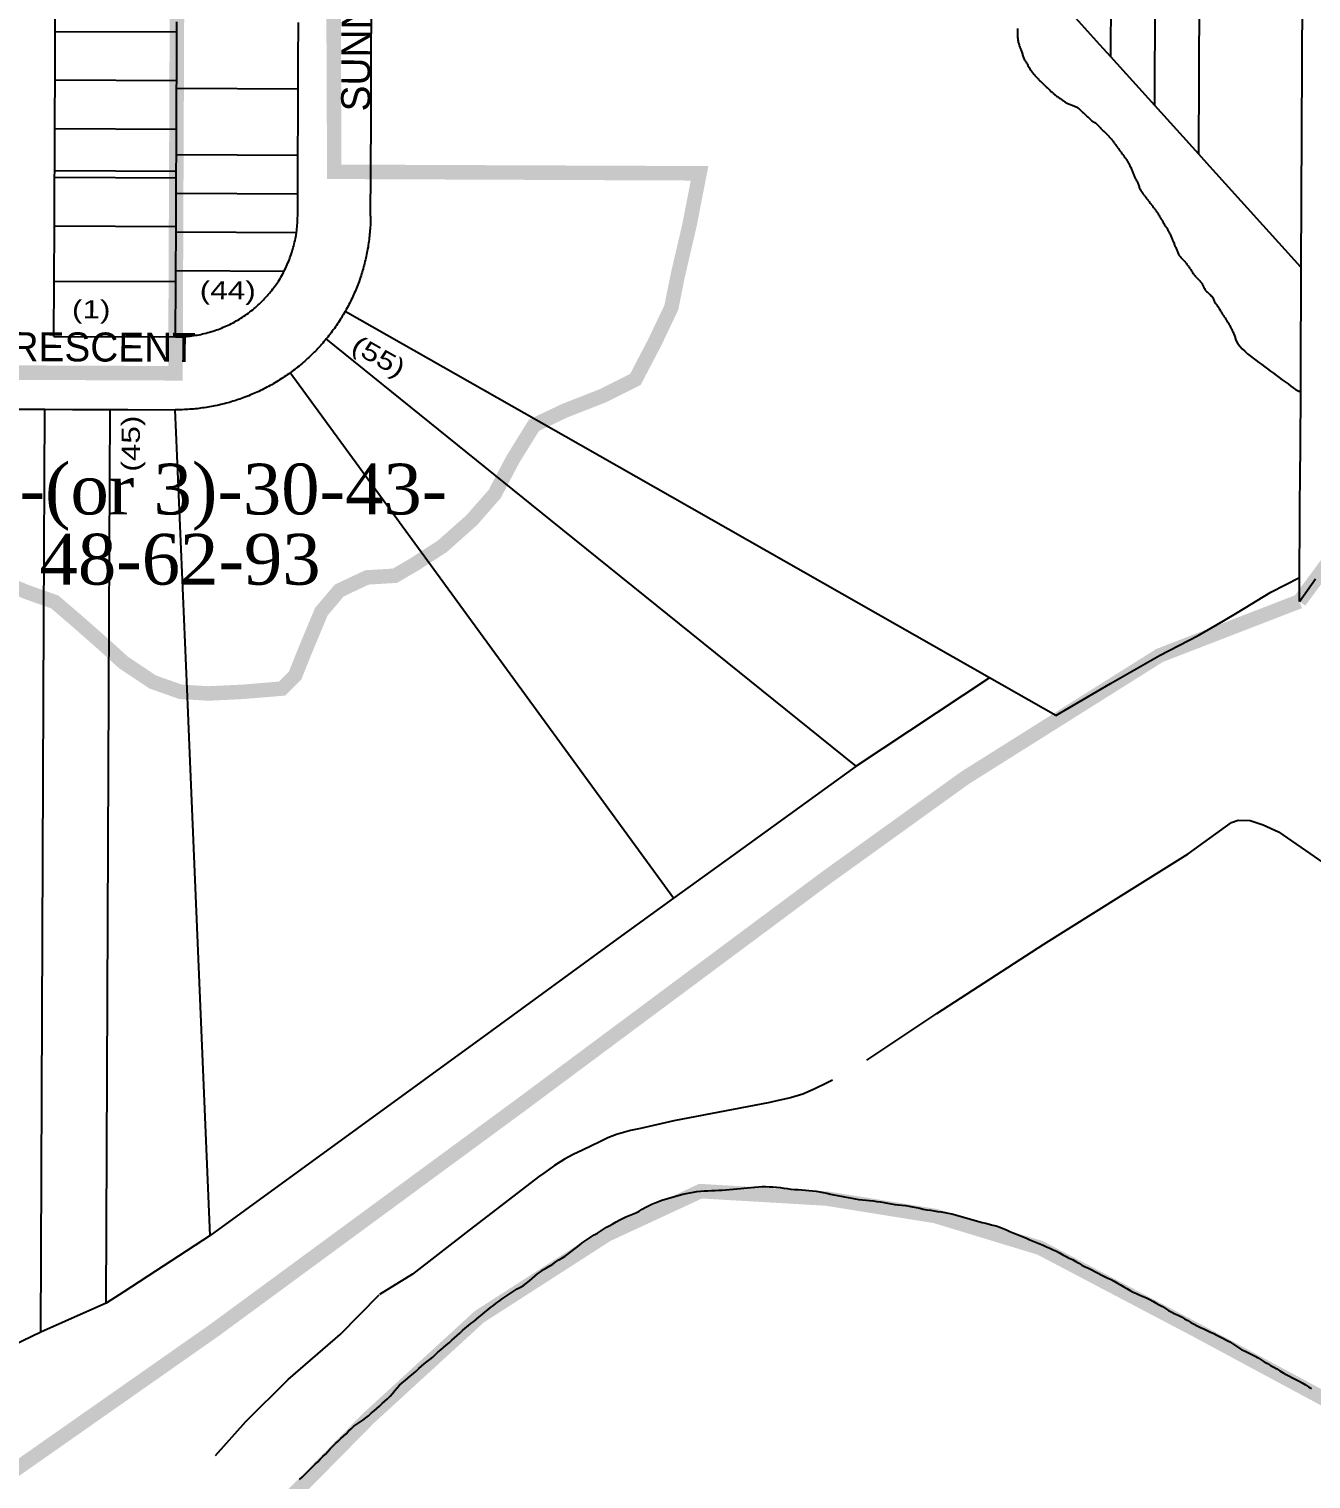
# Model space of a CAD drawing. Header units: millimetres. Extents: x 1745962 to 1749233, y 4525379 to 4529927.
# Drawn here: x 1747330.7 to 1747684.3, y 4526528.4 to 4526928.4 of the extents above; entities that cross this region are included whole.
import ezdxf
from ezdxf.enums import TextEntityAlignment as Align

# ---------------------------------------------------------------- set-up
doc = ezdxf.new("R2010")
doc.units = ezdxf.units.MM
doc.header["$LTSCALE"] = 10
doc.header["$MEASUREMENT"] = 0
for name, color, linetype in [('AROLL_ADDRESS', 44, 'Continuous'), ('AROLL_LOTS', 8, 'Continuous'), ('AROLL_ROADS', 7, 'Continuous'), ('WATER', 5, 'Continuous'), ('ZONING_STANDARDS', 140, 'Continuous'), ('ZONING_ZONES', 140, 'Continuous')]:
    doc.layers.add(name, color=color, linetype=linetype)
doc.styles.add('DUTCH', font='dutcheb.ttf')
doc.styles.add('Univers Condensed', font='UNVR57W.TTF')
doc.styles.add('Univers Light Condensed', font='unvr47a.ttf')

msp = doc.modelspace()

# ---------------------------------------------------------------- linework, layer by layer
at = {"layer": 'AROLL_LOTS'}
for p, q in [((1747629.09, 4526920.69), (1747630.18, 4527155.42)), ((1747641.22, 4526907.26), (1747642.37, 4527155.37)), ((1747653.35, 4526893.84), (1747654.57, 4527155.32)), ((1747682.92, 4527155.2), (1747681.55, 4526862.63)), ((1747337.91, 4526927.72), (1747337.94, 4526935.03)), ((1747425.08, 4526919.42), (1747425.14, 4526934.66)), ((1747626.06, 4526924.04), (1747616.96, 4526934.11)), ((1747371.48, 4526927.57), (1747371.48, 4526930.32)), ((1747404.96, 4526919.5), (1747405.01, 4526930.17)), ((1747337.88, 4526919.8), (1747337.91, 4526927.72)), ((1747337.91, 4526927.72), (1747371.48, 4526927.57)), ((1747371.44, 4526919.65), (1747371.48, 4526927.57)), ((1747629.09, 4526920.69), (1747626.06, 4526924.04)), ((1747337.86, 4526914.31), (1747337.88, 4526919.8)), ((1747371.42, 4526914.16), (1747371.44, 4526919.65)), ((1747404.93, 4526911.89), (1747404.96, 4526919.5)), ((1747425.02, 4526904.18), (1747425.08, 4526919.42)), ((1747641.22, 4526907.26), (1747629.09, 4526920.69)), ((1747337.82, 4526904.55), (1747337.86, 4526914.31)), ((1747337.86, 4526914.31), (1747371.42, 4526914.16)), ((1747371.4, 4526912.03), (1747371.42, 4526914.16)), ((1747371.38, 4526904.41), (1747371.4, 4526912.03)), ((1747371.4, 4526912.03), (1747404.93, 4526911.89)), ((1747404.9, 4526904.26), (1747404.93, 4526911.89)), ((1747653.35, 4526893.84), (1747641.22, 4526907.26)), ((1747337.8, 4526900.9), (1747337.82, 4526904.55)), ((1747371.36, 4526900.75), (1747371.38, 4526904.41)), ((1747404.85, 4526893.6), (1747404.9, 4526904.26)), ((1747424.96, 4526888.94), (1747425.02, 4526904.18)), ((1747337.76, 4526889.31), (1747337.8, 4526900.9)), ((1747337.8, 4526900.9), (1747371.36, 4526900.75)), ((1747371.33, 4526893.75), (1747371.36, 4526900.75)), ((1747371.31, 4526889.17), (1747371.33, 4526893.75)), ((1747371.33, 4526893.75), (1747404.85, 4526893.6)), ((1747404.84, 4526889.03), (1747404.85, 4526893.6)), ((1747656.38, 4526890.48), (1747653.35, 4526893.84)), ((1747337.74, 4526887.48), (1747337.76, 4526889.31)), ((1747337.76, 4526889.31), (1747371.31, 4526889.17)), ((1747681.55, 4526862.63), (1747656.38, 4526890.48)), ((1747337.69, 4526874.08), (1747337.74, 4526887.48)), ((1747337.74, 4526887.48), (1747371.31, 4526887.34)), ((1747371.29, 4526883.08), (1747371.31, 4526887.34)), ((1747371.31, 4526887.34), (1747371.31, 4526889.17)), ((1747404.81, 4526882.93), (1747404.84, 4526889.03)), ((1747424.9, 4526876.75), (1747424.96, 4526888.94)), ((1747371.25, 4526873.93), (1747371.29, 4526883.08)), ((1747371.29, 4526883.08), (1747404.81, 4526882.93)), ((1747404.79, 4526876.83), (1747404.81, 4526882.93)), ((1747337.62, 4526858.84), (1747337.69, 4526874.08)), ((1747337.69, 4526874.08), (1747371.25, 4526873.93)), ((1747371.24, 4526872.4), (1747371.25, 4526873.93)), ((1747371.19, 4526861.74), (1747371.24, 4526872.4)), ((1747371.24, 4526872.4), (1747404.45, 4526872.26)), ((1747371.19, 4526861.74), (1747401.06, 4526861.6)), ((1747371.19, 4526858.69), (1747371.19, 4526861.74)), ((1747681.55, 4526862.63), (1747681.41, 4526832.78)), ((1747337.56, 4526843.59), (1747337.62, 4526858.84)), ((1747337.62, 4526858.84), (1747371.19, 4526858.69)), ((1747371.12, 4526843.45), (1747371.19, 4526858.69)), ((1747482.79, 4526813.55), (1747417.88, 4526850.42)), ((1747337.56, 4526843.59), (1747371.12, 4526843.45)), ((1747474.66, 4526792.93), (1747412.69, 4526842.89)), ((1747442.36, 4526779.25), (1747402.73, 4526833.54)), ((1747681.41, 4526832.78), (1747681.3, 4526809.11)), ((1747327.42, 4526823.53), (1747335.05, 4526823.5)), ((1747334.79, 4526765.18), (1747335.05, 4526823.5)), ((1747335.05, 4526823.5), (1747342.68, 4526823.46)), ((1747342.68, 4526823.46), (1747353.04, 4526823.42)), ((1747352.7, 4526745.46), (1747353.04, 4526823.42)), ((1747353.04, 4526823.42), (1747357.93, 4526823.4)), ((1747357.93, 4526823.4), (1747371.04, 4526823.34)), ((1747371.3, 4526817.09), (1747371.04, 4526823.34)), ((1747374.57, 4526739.83), (1747371.3, 4526817.09)), ((1747595.61, 4526749.43), (1747482.79, 4526813.55)), ((1747681.15, 4526777.12), (1747681.3, 4526809.11)), ((1747558.89, 4526725.02), (1747474.66, 4526792.93)), ((1747508.51, 4526688.66), (1747442.36, 4526779.25)), ((1747681.13, 4526770.49), (1747681.15, 4526777.12)), ((1747681.13, 4526770.49), (1747685.54, 4526776.71)), ((1747333.92, 4526568.92), (1747334.79, 4526765.18)), ((1747595.61, 4526749.43), (1747558.89, 4526725.02)), ((1747613.9, 4526739.05), (1747595.61, 4526749.43)), ((1747351.96, 4526576.9), (1747352.7, 4526745.46)), ((1747374.95, 4526730.7), (1747374.57, 4526739.83)), ((1747380.68, 4526595.63), (1747374.95, 4526730.7)), ((1747558.89, 4526725.02), (1747524.94, 4526700.52)), ((1747524.94, 4526700.52), (1747508.51, 4526688.66)), ((1747508.51, 4526688.66), (1747492.12, 4526676.74)), ((1747492.12, 4526676.74), (1747458.34, 4526652.16)), ((1747458.34, 4526652.16), (1747421.2, 4526625.13)), ((1747421.2, 4526625.13), (1747390.14, 4526602.52)), ((1747390.14, 4526602.52), (1747380.68, 4526595.63)), ((1747380.68, 4526595.63), (1747356.85, 4526580.09)), ((1747356.85, 4526580.09), (1747351.96, 4526576.9)), ((1747351.96, 4526576.9), (1747341.56, 4526572.3)), ((1747341.56, 4526572.3), (1747333.92, 4526568.92)), ((1747333.92, 4526568.92), (1747326.28, 4526565.22))]:
    msp.add_line(p, q, dxfattribs=at)
for points in [[(1747404.45, 4526872.26), (1747404.52, 4526872.76), (1747404.58, 4526873.25), (1747404.64, 4526873.78)], [(1747404.64, 4526873.78), (1747404.68, 4526874.28), (1747404.72, 4526874.78), (1747404.75, 4526875.28), (1747404.77, 4526875.78), (1747404.78, 4526876.28), (1747404.79, 4526876.83)], [(1747424.9, 4526876.75), (1747424.9, 4526876.24), (1747424.89, 4526875.74), (1747424.87, 4526875.25), (1747424.85, 4526874.75), (1747424.84, 4526874.25), (1747424.81, 4526873.75), (1747424.78, 4526873.25), (1747424.74, 4526872.75), (1747424.7, 4526872.25), (1747424.65, 4526871.76), (1747424.6, 4526871.26), (1747424.54, 4526870.76), (1747424.48, 4526870.27), (1747424.42, 4526869.76), (1747424.35, 4526869.27), (1747424.28, 4526868.78), (1747424.2, 4526868.28), (1747424.09, 4526867.62)], [(1747401.06, 4526861.6), (1747401.28, 4526862.06), (1747401.5, 4526862.5), (1747401.72, 4526862.96), (1747401.92, 4526863.41), (1747402.12, 4526863.87), (1747402.31, 4526864.34), (1747402.5, 4526864.8), (1747402.67, 4526865.26), (1747402.84, 4526865.73), (1747403.01, 4526866.2), (1747403.17, 4526866.68), (1747403.31, 4526867.16), (1747403.46, 4526867.63), (1747403.59, 4526868.12), (1747403.72, 4526868.6), (1747403.85, 4526869.08), (1747403.96, 4526869.57), (1747404.07, 4526870.06), (1747404.17, 4526870.55), (1747404.26, 4526871.04), (1747404.34, 4526871.54), (1747404.45, 4526872.26)], [(1747424.09, 4526867.62), (1747423.99, 4526867.12), (1747423.89, 4526866.63), (1747423.8, 4526866.15), (1747423.7, 4526865.65), (1747423.59, 4526865.16), (1747423.48, 4526864.67), (1747423.36, 4526864.19), (1747423.24, 4526863.7), (1747423.11, 4526863.22), (1747422.98, 4526862.74), (1747422.85, 4526862.25), (1747422.71, 4526861.77), (1747422.56, 4526861.29), (1747422.41, 4526860.82), (1747422.27, 4526860.34), (1747422.11, 4526859.87), (1747421.94, 4526859.4), (1747421.71, 4526858.75)], [(1747401.06, 4526861.6), (1747400.83, 4526861.16), (1747400.58, 4526860.73), (1747400.34, 4526860.29), (1747400.09, 4526859.86), (1747399.83, 4526859.43), (1747399.57, 4526859.01), (1747399.29, 4526858.56)], [(1747371.12, 4526843.45), (1747371.62, 4526843.45), (1747372.12, 4526843.46), (1747372.62, 4526843.48), (1747373.12, 4526843.5), (1747373.62, 4526843.53), (1747374.12, 4526843.57), (1747374.61, 4526843.62), (1747375.11, 4526843.67), (1747375.61, 4526843.74), (1747376.11, 4526843.8), (1747376.6, 4526843.88), (1747377.09, 4526843.96), (1747377.58, 4526844.05), (1747378.08, 4526844.14), (1747378.56, 4526844.26), (1747379.04, 4526844.37), (1747379.53, 4526844.49), (1747380.02, 4526844.61), (1747380.5, 4526844.75), (1747380.98, 4526844.89), (1747381.45, 4526845.04), (1747381.93, 4526845.2), (1747382.41, 4526845.35), (1747382.87, 4526845.52), (1747383.34, 4526845.7), (1747383.81, 4526845.88), (1747384.27, 4526846.08), (1747384.73, 4526846.28), (1747385.19, 4526846.48), (1747385.64, 4526846.69), (1747386.08, 4526846.9), (1747386.53, 4526847.13), (1747386.98, 4526847.36), (1747387.42, 4526847.6), (1747387.85, 4526847.84), (1747388.29, 4526848.09), (1747388.72, 4526848.35), (1747389.14, 4526848.61), (1747389.56, 4526848.88), (1747389.98, 4526849.16), (1747390.39, 4526849.44), (1747390.8, 4526849.73), (1747391.2, 4526850.03), (1747391.61, 4526850.33), (1747392, 4526850.64), (1747392.39, 4526850.95), (1747392.78, 4526851.26), (1747393.16, 4526851.59), (1747393.54, 4526851.92), (1747393.9, 4526852.26), (1747394.27, 4526852.59), (1747394.63, 4526852.94), (1747394.99, 4526853.29), (1747395.34, 4526853.64), (1747395.68, 4526854.01), (1747396.03, 4526854.37), (1747396.36, 4526854.75), (1747396.69, 4526855.12), (1747397, 4526855.5), (1747397.33, 4526855.89), (1747397.63, 4526856.28), (1747397.95, 4526856.68), (1747398.25, 4526857.07), (1747398.54, 4526857.49), (1747398.82, 4526857.89), (1747399.29, 4526858.56)], [(1747421.71, 4526858.75), (1747421.55, 4526858.29), (1747421.37, 4526857.82), (1747421.19, 4526857.35), (1747421, 4526856.89), (1747420.81, 4526856.42), (1747420.61, 4526855.96), (1747420.42, 4526855.51), (1747420.21, 4526855.05), (1747420.01, 4526854.59), (1747419.81, 4526854.14), (1747419.58, 4526853.69), (1747419.37, 4526853.24), (1747419.15, 4526852.79), (1747418.91, 4526852.34), (1747418.68, 4526851.9), (1747418.45, 4526851.46), (1747418.21, 4526851.02), (1747417.88, 4526850.42)], [(1747417.88, 4526850.42), (1747417.63, 4526850), (1747417.37, 4526849.57), (1747417.11, 4526849.13), (1747416.85, 4526848.71), (1747416.59, 4526848.29), (1747416.32, 4526847.86), (1747416.04, 4526847.44), (1747415.77, 4526847.03), (1747415.49, 4526846.61), (1747415.21, 4526846.21), (1747414.91, 4526845.8), (1747414.62, 4526845.39), (1747414.33, 4526844.99), (1747414.02, 4526844.58), (1747413.72, 4526844.2), (1747413.41, 4526843.8), (1747413.1, 4526843.4), (1747412.69, 4526842.89)], [(1747412.69, 4526842.89), (1747412.37, 4526842.51), (1747412.05, 4526842.13), (1747411.72, 4526841.75), (1747411.39, 4526841.38), (1747411.06, 4526841), (1747410.72, 4526840.64), (1747410.38, 4526840.27), (1747410.04, 4526839.91), (1747409.69, 4526839.54), (1747409.34, 4526839.19), (1747408.98, 4526838.84), (1747408.63, 4526838.49), (1747408.26, 4526838.14), (1747407.9, 4526837.79), (1747407.54, 4526837.46), (1747407.17, 4526837.12), (1747406.8, 4526836.79), (1747406.31, 4526836.36)], [(1747402.73, 4526833.54), (1747402.32, 4526833.24), (1747401.92, 4526832.95), (1747401.51, 4526832.67), (1747401.09, 4526832.39), (1747400.67, 4526832.11), (1747400.26, 4526831.84), (1747399.82, 4526831.57), (1747399.41, 4526831.31), (1747398.92, 4526831.01)], [(1747406.31, 4526836.36), (1747405.93, 4526836.04), (1747405.55, 4526835.72), (1747405.16, 4526835.4), (1747404.77, 4526835.09), (1747404.38, 4526834.78), (1747403.98, 4526834.48), (1747403.59, 4526834.17), (1747403.19, 4526833.87), (1747402.73, 4526833.54)], [(1747398.92, 4526831.01), (1747398.49, 4526830.76), (1747398.06, 4526830.5), (1747397.62, 4526830.25), (1747397.18, 4526830.01), (1747396.74, 4526829.77), (1747396.3, 4526829.54), (1747395.86, 4526829.3), (1747395.42, 4526829.07), (1747394.97, 4526828.86), (1747394.52, 4526828.64), (1747394.07, 4526828.42), (1747393.62, 4526828.21), (1747393.16, 4526828.01), (1747392.7, 4526827.8), (1747392.24, 4526827.61), (1747391.78, 4526827.42), (1747391.32, 4526827.22), (1747390.73, 4526826.99)], [(1747390.73, 4526826.99), (1747390.25, 4526826.81), (1747389.79, 4526826.63), (1747389.32, 4526826.47), (1747388.85, 4526826.3), (1747388.38, 4526826.14), (1747387.9, 4526825.97), (1747387.42, 4526825.83), (1747386.95, 4526825.67), (1747386.46, 4526825.53), (1747385.99, 4526825.39), (1747385.51, 4526825.26), (1747385.02, 4526825.13), (1747384.54, 4526825.01), (1747384.05, 4526824.89), (1747383.57, 4526824.76), (1747383.08, 4526824.65), (1747382.6, 4526824.54), (1747381.97, 4526824.41)], [(1747381.97, 4526824.41), (1747381.48, 4526824.31), (1747380.99, 4526824.22), (1747380.49, 4526824.14), (1747380, 4526824.05), (1747379.51, 4526823.97), (1747379.01, 4526823.9), (1747378.52, 4526823.83), (1747378.02, 4526823.76), (1747377.53, 4526823.7), (1747377.03, 4526823.64), (1747376.53, 4526823.59), (1747376.03, 4526823.54), (1747375.53, 4526823.5), (1747375.04, 4526823.47), (1747374.53, 4526823.43), (1747374.03, 4526823.41), (1747373.54, 4526823.39), (1747373.04, 4526823.36), (1747372.54, 4526823.35), (1747372.03, 4526823.34), (1747371.54, 4526823.34), (1747371.04, 4526823.34)], [(1747664.01, 4526767.42), (1747673.23, 4526773), (1747681.15, 4526777.12)], [(1747613.9, 4526739.05), (1747629.06, 4526747.83), (1747642.55, 4526755.57), (1747653.16, 4526761.1), (1747660.19, 4526765.12), (1747664.01, 4526767.42)]]:
    msp.add_lwpolyline(points, dxfattribs=at)
at = {"layer": 'WATER'}
for points in [[(1747603.33, 4526928.48), (1747603.32, 4526928.23), (1747603.33, 4526927.98), (1747603.33, 4526927.73), (1747603.34, 4526927.47), (1747603.34, 4526927.23), (1747603.34, 4526926.98), (1747603.35, 4526926.73), (1747603.36, 4526926.48), (1747603.36, 4526926.23), (1747603.4, 4526925.98), (1747603.43, 4526925.74), (1747603.44, 4526925.48), (1747603.48, 4526925.24), (1747603.53, 4526924.99), (1747603.58, 4526924.75), (1747603.64, 4526924.5), (1747603.7, 4526924.26), (1747603.78, 4526924.03), (1747603.87, 4526923.79), (1747603.97, 4526923.56), (1747604.05, 4526923.33), (1747604.15, 4526923.1), (1747604.23, 4526922.86), (1747604.33, 4526922.63), (1747604.41, 4526922.4), (1747604.5, 4526922.16), (1747604.58, 4526921.93), (1747604.65, 4526921.68), (1747604.72, 4526921.44), (1747604.78, 4526921.2), (1747604.85, 4526920.96), (1747604.93, 4526920.73), (1747605.01, 4526920.48), (1747605.08, 4526920.25), (1747605.19, 4526920.02), (1747605.32, 4526919.81), (1747605.47, 4526919.6), (1747605.6, 4526919.39), (1747605.74, 4526919.18), (1747605.87, 4526918.97), (1747606, 4526918.76), (1747606.14, 4526918.55), (1747606.26, 4526918.34), (1747606.43, 4526918)], [(1747606.43, 4526918), (1747606.55, 4526917.78), (1747606.67, 4526917.56), (1747606.79, 4526917.34), (1747606.92, 4526917.13), (1747607.04, 4526916.91), (1747607.19, 4526916.71), (1747607.35, 4526916.51), (1747607.51, 4526916.32), (1747607.68, 4526916.14), (1747607.84, 4526915.95), (1747608.01, 4526915.76), (1747608.18, 4526915.57), (1747608.34, 4526915.39), (1747608.51, 4526915.21), (1747608.68, 4526915.02), (1747608.85, 4526914.84), (1747609.02, 4526914.66), (1747609.2, 4526914.47), (1747609.37, 4526914.29), (1747609.54, 4526914.11), (1747609.72, 4526913.94), (1747609.9, 4526913.76), (1747610.07, 4526913.58), (1747610.25, 4526913.4), (1747610.42, 4526913.23), (1747610.6, 4526913.05), (1747610.78, 4526912.88), (1747610.96, 4526912.71), (1747611.14, 4526912.54), (1747611.33, 4526912.36), (1747611.51, 4526912.19), (1747611.69, 4526912.03), (1747611.88, 4526911.86), (1747612.06, 4526911.7), (1747612.25, 4526911.51), (1747612.42, 4526911.33), (1747612.6, 4526911.16), (1747612.79, 4526911), (1747612.97, 4526910.83), (1747613.16, 4526910.67), (1747613.34, 4526910.49), (1747613.53, 4526910.33), (1747613.71, 4526910.17), (1747613.92, 4526910.01), (1747614.12, 4526909.86), (1747614.33, 4526909.73), (1747614.54, 4526909.6), (1747614.75, 4526909.45), (1747614.96, 4526909.33), (1747615.17, 4526909.19), (1747615.37, 4526909.04), (1747615.57, 4526908.9), (1747615.78, 4526908.75), (1747615.98, 4526908.6), (1747616.18, 4526908.46), (1747616.38, 4526908.31), (1747616.59, 4526908.17), (1747616.8, 4526908.03), (1747617.02, 4526907.91), (1747617.24, 4526907.81), (1747617.47, 4526907.71), (1747617.71, 4526907.62), (1747617.94, 4526907.54), (1747618.18, 4526907.44), (1747618.41, 4526907.36), (1747618.64, 4526907.27), (1747618.88, 4526907.18), (1747619.11, 4526907.09), (1747619.35, 4526906.99), (1747619.58, 4526906.9), (1747619.79, 4526906.78), (1747620.02, 4526906.66), (1747620.21, 4526906.51), (1747620.4, 4526906.33), (1747620.56, 4526906.15), (1747620.74, 4526905.98), (1747620.92, 4526905.8), (1747621.1, 4526905.63), (1747621.29, 4526905.46), (1747621.46, 4526905.29), (1747621.65, 4526905.13), (1747621.83, 4526904.96), (1747622.02, 4526904.78), (1747622.2, 4526904.61), (1747622.38, 4526904.44), (1747622.56, 4526904.27), (1747622.75, 4526904.1), (1747622.94, 4526903.93), (1747623.12, 4526903.76), (1747623.3, 4526903.59), (1747623.48, 4526903.43), (1747623.67, 4526903.25), (1747623.85, 4526903.08), (1747624.04, 4526902.91), (1747624.23, 4526902.77), (1747624.47, 4526902.7), (1747624.7, 4526902.6), (1747624.91, 4526902.47), (1747625.1, 4526902.31), (1747625.28, 4526902.14), (1747625.46, 4526901.96), (1747625.63, 4526901.77), (1747625.79, 4526901.58), (1747625.96, 4526901.4), (1747626.14, 4526901.21), (1747626.3, 4526901.03), (1747626.47, 4526900.84), (1747626.65, 4526900.67), (1747626.82, 4526900.49), (1747627, 4526900.31), (1747627.17, 4526900.14), (1747627.36, 4526899.96), (1747627.54, 4526899.79), (1747627.72, 4526899.62), (1747627.9, 4526899.44), (1747628.08, 4526899.27), (1747628.25, 4526899.09), (1747628.43, 4526898.91), (1747628.6, 4526898.73), (1747628.77, 4526898.55), (1747628.94, 4526898.36), (1747629.1, 4526898.18), (1747629.26, 4526897.98), (1747629.42, 4526897.78), (1747629.56, 4526897.58), (1747629.71, 4526897.39), (1747629.87, 4526897.18), (1747630.02, 4526896.99), (1747630.15, 4526896.78), (1747630.31, 4526896.58), (1747630.46, 4526896.38), (1747630.6, 4526896.18), (1747630.75, 4526895.98), (1747630.9, 4526895.77), (1747631.05, 4526895.57), (1747631.2, 4526895.37), (1747631.35, 4526895.17), (1747631.5, 4526894.97), (1747631.64, 4526894.77), (1747631.79, 4526894.58), (1747631.95, 4526894.37), (1747632.09, 4526894.17), (1747632.24, 4526893.97), (1747632.39, 4526893.77), (1747632.54, 4526893.57), (1747632.68, 4526893.37), (1747632.83, 4526893.16), (1747632.98, 4526892.96), (1747633.12, 4526892.75), (1747633.26, 4526892.55), (1747633.4, 4526892.34), (1747633.53, 4526892.13), (1747633.67, 4526891.91), (1747633.79, 4526891.69), (1747633.92, 4526891.48), (1747634.04, 4526891.26), (1747634.16, 4526891.04), (1747634.28, 4526890.82), (1747634.39, 4526890.61), (1747634.51, 4526890.38), (1747634.63, 4526890.16), (1747634.74, 4526889.93), (1747634.82, 4526889.71), (1747634.9, 4526889.46), (1747634.98, 4526889.22), (1747635.05, 4526888.99), (1747635.14, 4526888.75), (1747635.23, 4526888.52), (1747635.35, 4526888.3), (1747635.46, 4526888.08), (1747635.56, 4526887.85), (1747635.65, 4526887.62), (1747635.76, 4526887.39), (1747635.87, 4526887.16), (1747635.98, 4526886.94), (1747636.1, 4526886.72), (1747636.22, 4526886.5), (1747636.34, 4526886.27), (1747636.44, 4526886.05), (1747636.55, 4526885.83), (1747636.66, 4526885.6), (1747636.75, 4526885.37), (1747636.83, 4526885.13), (1747636.89, 4526884.89), (1747636.97, 4526884.65), (1747637.06, 4526884.42), (1747637.16, 4526884.19), (1747637.28, 4526883.97), (1747637.41, 4526883.75), (1747637.53, 4526883.54), (1747637.66, 4526883.33), (1747637.82, 4526883.13), (1747637.98, 4526882.94), (1747638.13, 4526882.74), (1747638.28, 4526882.54), (1747638.43, 4526882.35), (1747638.59, 4526882.15), (1747638.74, 4526881.95), (1747638.9, 4526881.75), (1747639.05, 4526881.55), (1747639.19, 4526881.36), (1747639.35, 4526881.15), (1747639.5, 4526880.96), (1747639.66, 4526880.75), (1747639.81, 4526880.56), (1747639.96, 4526880.37), (1747640.11, 4526880.16), (1747640.26, 4526879.97), (1747640.41, 4526879.76), (1747640.57, 4526879.57), (1747640.71, 4526879.37), (1747640.87, 4526879.17), (1747641.02, 4526878.97), (1747641.17, 4526878.77), (1747641.32, 4526878.57), (1747641.47, 4526878.38), (1747641.62, 4526878.17), (1747641.78, 4526877.98), (1747641.93, 4526877.77), (1747642.06, 4526877.56), (1747642.17, 4526877.34), (1747642.29, 4526877.12), (1747642.41, 4526876.89), (1747642.53, 4526876.68), (1747642.66, 4526876.47), (1747642.8, 4526876.26), (1747642.93, 4526876.04), (1747643.06, 4526875.83), (1747643.19, 4526875.62), (1747643.32, 4526875.41), (1747643.45, 4526875.2), (1747643.58, 4526874.98), (1747643.7, 4526874.76), (1747643.83, 4526874.54), (1747643.93, 4526874.32), (1747644.06, 4526874.1), (1747644.21, 4526873.91), (1747644.39, 4526873.73), (1747644.53, 4526873.53), (1747644.67, 4526873.32), (1747644.76, 4526873.08), (1747644.86, 4526872.85), (1747644.97, 4526872.63), (1747645.09, 4526872.41), (1747645.2, 4526872.19), (1747645.32, 4526871.97), (1747645.44, 4526871.74), (1747645.54, 4526871.52), (1747645.65, 4526871.3), (1747645.76, 4526871.07), (1747645.86, 4526870.84), (1747645.96, 4526870.61), (1747646.06, 4526870.38), (1747646.15, 4526870.15), (1747646.25, 4526869.92), (1747646.37, 4526869.7), (1747646.47, 4526869.47), (1747646.54, 4526869.23), (1747646.62, 4526869), (1747646.71, 4526868.76), (1747646.79, 4526868.53), (1747646.89, 4526868.3), (1747647.01, 4526868.07), (1747647.11, 4526867.85), (1747647.21, 4526867.62), (1747647.32, 4526867.4), (1747647.43, 4526867.17), (1747647.52, 4526866.94), (1747647.62, 4526866.71), (1747647.68, 4526866.47), (1747647.77, 4526866.23), (1747647.87, 4526866), (1747648.11, 4526865.67)], [(1747648.11, 4526865.67), (1747648.29, 4526865.49), (1747648.45, 4526865.31), (1747648.64, 4526865.13), (1747648.81, 4526864.96), (1747648.99, 4526864.78), (1747649.16, 4526864.59), (1747649.32, 4526864.4), (1747649.48, 4526864.21), (1747649.65, 4526864.03), (1747649.82, 4526863.84), (1747649.98, 4526863.64), (1747650.11, 4526863.44), (1747650.26, 4526863.23), (1747650.41, 4526863.04), (1747650.55, 4526862.83), (1747650.7, 4526862.63), (1747650.85, 4526862.43), (1747650.99, 4526862.23), (1747651.14, 4526862.01), (1747651.27, 4526861.81), (1747651.4, 4526861.6), (1747651.54, 4526861.39), (1747651.67, 4526861.17), (1747651.8, 4526860.96), (1747651.95, 4526860.76), (1747652.1, 4526860.55), (1747652.26, 4526860.37), (1747652.42, 4526860.17), (1747652.59, 4526859.99), (1747652.75, 4526859.81), (1747652.93, 4526859.63), (1747653.1, 4526859.45), (1747653.27, 4526859.26), (1747653.45, 4526859.08), (1747653.62, 4526858.9), (1747653.8, 4526858.72), (1747653.97, 4526858.54), (1747654.13, 4526858.35), (1747654.27, 4526858.15), (1747654.35, 4526857.92), (1747654.46, 4526857.69), (1747654.57, 4526857.47), (1747654.68, 4526857.24), (1747654.79, 4526857.02), (1747654.91, 4526856.79), (1747655.03, 4526856.58), (1747655.18, 4526856.37), (1747655.33, 4526856.18), (1747655.5, 4526856), (1747655.69, 4526855.83), (1747655.86, 4526855.66), (1747656.05, 4526855.49), (1747656.24, 4526855.33), (1747656.43, 4526855.17), (1747656.61, 4526855), (1747656.8, 4526854.81), (1747656.97, 4526854.64), (1747657.12, 4526854.44), (1747657.25, 4526854.23), (1747657.34, 4526853.99), (1747657.43, 4526853.76), (1747657.53, 4526853.54), (1747657.64, 4526853.31), (1747657.75, 4526853.08), (1747657.88, 4526852.86), (1747658.01, 4526852.66), (1747658.17, 4526852.47), (1747658.33, 4526852.26), (1747658.47, 4526852.06), (1747658.61, 4526851.86), (1747658.76, 4526851.66), (1747658.9, 4526851.46), (1747659.04, 4526851.25), (1747659.16, 4526851.02), (1747659.27, 4526850.8), (1747659.39, 4526850.58), (1747659.52, 4526850.36), (1747659.64, 4526850.15), (1747659.77, 4526849.93), (1747659.91, 4526849.72), (1747660.04, 4526849.52), (1747660.19, 4526849.31), (1747660.33, 4526849.1), (1747660.47, 4526848.9), (1747660.61, 4526848.69), (1747660.74, 4526848.48), (1747660.88, 4526848.27), (1747661.01, 4526848.06), (1747661.15, 4526847.85), (1747661.28, 4526847.63), (1747661.4, 4526847.41), (1747661.53, 4526847.21), (1747661.65, 4526846.99), (1747661.79, 4526846.77), (1747661.91, 4526846.56), (1747662.02, 4526846.33), (1747662.13, 4526846.11), (1747662.24, 4526845.89), (1747662.36, 4526845.66), (1747662.47, 4526845.44), (1747662.59, 4526845.22), (1747662.7, 4526845), (1747662.82, 4526844.77), (1747662.97, 4526844.48)], [(1747654.98, 4526856.68), (1747655.03, 4526856.58), (1747655.18, 4526856.37), (1747655.33, 4526856.18), (1747655.5, 4526856), (1747655.69, 4526855.83), (1747655.86, 4526855.66), (1747656.05, 4526855.49), (1747656.24, 4526855.33), (1747656.43, 4526855.17), (1747656.61, 4526855), (1747656.8, 4526854.81), (1747656.97, 4526854.64), (1747657.12, 4526854.44), (1747657.25, 4526854.23), (1747657.34, 4526853.99), (1747657.43, 4526853.76), (1747657.53, 4526853.54), (1747657.64, 4526853.31), (1747657.75, 4526853.08), (1747657.88, 4526852.86), (1747658.01, 4526852.66), (1747658.17, 4526852.47), (1747658.33, 4526852.26), (1747658.47, 4526852.06), (1747658.61, 4526851.86), (1747658.76, 4526851.66), (1747658.9, 4526851.46), (1747659.04, 4526851.25), (1747659.16, 4526851.02), (1747659.27, 4526850.8), (1747659.39, 4526850.58), (1747659.52, 4526850.36), (1747659.64, 4526850.15), (1747659.77, 4526849.93), (1747659.91, 4526849.72), (1747660.04, 4526849.52), (1747660.19, 4526849.31), (1747660.33, 4526849.1), (1747660.47, 4526848.9), (1747660.61, 4526848.69), (1747660.74, 4526848.48), (1747660.88, 4526848.27), (1747661.01, 4526848.06), (1747661.15, 4526847.85), (1747661.28, 4526847.63), (1747661.4, 4526847.41), (1747661.53, 4526847.21), (1747661.65, 4526846.99), (1747661.79, 4526846.77), (1747661.91, 4526846.56), (1747662.02, 4526846.33), (1747662.13, 4526846.11), (1747662.24, 4526845.89), (1747662.36, 4526845.66), (1747662.47, 4526845.44), (1747662.59, 4526845.22), (1747662.7, 4526845), (1747662.82, 4526844.77), (1747662.97, 4526844.48)], [(1747662.97, 4526844.48), (1747663.31, 4526843.53), (1747663.61, 4526842.58), (1747664.03, 4526841.68), (1747664.67, 4526840.91), (1747665.37, 4526840.19), (1747666.07, 4526839.48), (1747666.81, 4526838.81), (1747667.58, 4526838.19), (1747668.34, 4526837.57), (1747669.15, 4526836.99), (1747669.95, 4526836.39), (1747670.75, 4526835.8), (1747671.56, 4526835.21), (1747672.37, 4526834.62), (1747673.17, 4526834.02), (1747673.98, 4526833.43), (1747674.78, 4526832.83), (1747675.59, 4526832.23), (1747676.39, 4526831.64), (1747677.19, 4526831.05), (1747677.99, 4526830.45), (1747678.79, 4526829.86), (1747680.05, 4526828.92)], [(1747662.97, 4526844.48), (1747663.31, 4526843.53), (1747663.61, 4526842.58), (1747664.03, 4526841.68), (1747664.67, 4526840.91), (1747665.37, 4526840.19), (1747666.07, 4526839.48), (1747666.81, 4526838.81), (1747667.58, 4526838.19), (1747668.34, 4526837.57), (1747669.15, 4526836.99), (1747669.95, 4526836.39), (1747670.75, 4526835.8), (1747671.56, 4526835.21), (1747672.37, 4526834.62), (1747673.17, 4526834.02), (1747673.98, 4526833.43), (1747674.78, 4526832.83), (1747675.59, 4526832.23), (1747676.39, 4526831.64), (1747677.19, 4526831.05), (1747677.99, 4526830.45), (1747678.79, 4526829.86), (1747680.05, 4526828.92)], [(1747680.05, 4526828.92), (1747680.11, 4526828.89), (1747680.16, 4526828.87), (1747680.22, 4526828.84), (1747680.27, 4526828.81), (1747680.33, 4526828.78), (1747680.39, 4526828.75), (1747680.44, 4526828.72), (1747680.49, 4526828.69), (1747680.55, 4526828.67), (1747680.61, 4526828.64), (1747680.67, 4526828.61), (1747680.72, 4526828.59), (1747680.78, 4526828.57), (1747680.84, 4526828.54), (1747680.9, 4526828.51), (1747680.95, 4526828.48), (1747681.01, 4526828.47), (1747681.07, 4526828.44), (1747681.12, 4526828.41), (1747681.18, 4526828.38), (1747681.24, 4526828.36), (1747681.3, 4526828.34), (1747681.35, 4526828.31), (1747681.4, 4526828.28), (1747681.47, 4526828.26), (1747681.53, 4526828.24), (1747681.58, 4526828.22), (1747681.64, 4526828.2), (1747681.72, 4526828.17)], [(1747680.05, 4526828.92), (1747680.11, 4526828.89), (1747680.16, 4526828.87), (1747680.22, 4526828.84), (1747680.27, 4526828.81), (1747680.33, 4526828.78), (1747680.39, 4526828.75), (1747680.44, 4526828.72), (1747680.49, 4526828.69), (1747680.55, 4526828.67), (1747680.61, 4526828.64), (1747680.67, 4526828.61), (1747680.72, 4526828.59), (1747680.78, 4526828.57), (1747680.84, 4526828.54), (1747680.9, 4526828.51), (1747680.95, 4526828.48), (1747681.01, 4526828.47), (1747681.07, 4526828.44), (1747681.12, 4526828.41), (1747681.18, 4526828.38), (1747681.24, 4526828.36), (1747681.3, 4526828.34), (1747681.35, 4526828.31), (1747681.4, 4526828.28), (1747681.47, 4526828.26), (1747681.53, 4526828.24), (1747681.58, 4526828.22), (1747681.64, 4526828.2), (1747681.72, 4526828.17)], [(1747561.8, 4526643.98), (1747581.08, 4526656.79), (1747610.67, 4526675.95), (1747632.01, 4526689.4), (1747650.49, 4526700.84), (1747662.44, 4526709.53), (1747664.26, 4526710.19), (1747667.59, 4526710.01), (1747671.12, 4526708.89), (1747675.4, 4526706.93), (1747709.66, 4526683.2)], [(1747552.37, 4526638.47), (1747550.65, 4526637.61), (1747547.28, 4526635.92), (1747544.13, 4526634.6), (1747540.77, 4526633.57), (1747536.98, 4526632.69), (1747535.06, 4526632.25), (1747508.58, 4526627.21), (1747499.34, 4526625.13), (1747496.64, 4526624.51), (1747492.72, 4526623.43), (1747490.39, 4526622.51), (1747488.11, 4526621.42), (1747485.84, 4526620.33), (1747483.33, 4526619.15), (1747480.83, 4526617.96), (1747478.4, 4526616.64), (1747475.65, 4526614.89), (1747472.72, 4526612.81), (1747471.23, 4526611.76), (1747451.23, 4526596.37), (1747436.43, 4526584.94), (1747427.39, 4526579.35)], [(1747475.97, 4526588.32), (1747476.82, 4526588.86), (1747477.68, 4526589.37), (1747478.54, 4526589.89), (1747479.35, 4526590.47), (1747480.12, 4526591.09), (1747480.93, 4526591.69), (1747481.73, 4526592.29), (1747482.51, 4526592.91), (1747483.3, 4526593.53), (1747484.09, 4526594.13), (1747484.91, 4526594.71), (1747485.74, 4526595.26), (1747486.61, 4526595.77), (1747487.48, 4526596.27), (1747488.32, 4526596.81), (1747489.16, 4526597.35), (1747490, 4526597.89), (1747490.89, 4526598.35), (1747491.76, 4526598.83), (1747492.62, 4526599.34), (1747493.5, 4526599.83), (1747494.39, 4526600.3), (1747495.28, 4526600.73), (1747496.21, 4526601.09), (1747497.15, 4526601.45), (1747498.08, 4526601.83), (1747498.96, 4526602.29), (1747499.81, 4526602.81), (1747500.68, 4526603.3), (1747501.56, 4526603.8), (1747502.47, 4526604.2), (1747503.39, 4526604.58), (1747504.32, 4526604.95), (1747505.26, 4526605.31), (1747506.21, 4526605.62), (1747507.16, 4526605.91), (1747508.12, 4526606.19), (1747509.08, 4526606.48), (1747510.04, 4526606.75), (1747511.01, 4526607), (1747511.99, 4526607.21), (1747512.97, 4526607.37), (1747513.96, 4526607.55), (1747514.95, 4526607.71), (1747515.94, 4526607.82), (1747516.94, 4526607.89), (1747517.93, 4526607.91), (1747518.94, 4526607.97), (1747519.93, 4526608.04), (1747520.93, 4526608.06), (1747521.93, 4526608.1), (1747522.93, 4526608.19), (1747523.92, 4526608.28), (1747524.92, 4526608.36), (1747525.91, 4526608.45), (1747526.91, 4526608.54), (1747527.91, 4526608.62), (1747528.9, 4526608.71), (1747529.9, 4526608.83), (1747530.9, 4526608.96), (1747531.88, 4526609.04), (1747532.89, 4526609.06), (1747533.88, 4526609.06), (1747534.89, 4526609.03), (1747535.89, 4526608.98), (1747536.89, 4526608.93), (1747537.88, 4526608.83), (1747538.87, 4526608.67), (1747539.85, 4526608.52), (1747540.85, 4526608.41), (1747541.84, 4526608.31), (1747542.84, 4526608.23), (1747543.84, 4526608.18), (1747544.84, 4526608.1), (1747545.83, 4526608.02), (1747546.83, 4526607.93), (1747547.81, 4526607.8), (1747548.8, 4526607.65), (1747549.79, 4526607.47), (1747550.76, 4526607.23), (1747551.74, 4526607.01), (1747552.72, 4526606.8), (1747553.7, 4526606.61), (1747554.68, 4526606.44), (1747555.66, 4526606.27), (1747556.65, 4526606.08), (1747557.62, 4526605.84), (1747558.61, 4526605.67), (1747559.6, 4526605.53), (1747560.59, 4526605.41), (1747561.59, 4526605.31), (1747562.58, 4526605.24), (1747563.58, 4526605.11), (1747564.56, 4526604.99), (1747565.56, 4526604.85), (1747566.55, 4526604.69), (1747567.52, 4526604.5), (1747568.51, 4526604.31), (1747569.49, 4526604.17), (1747570.49, 4526604.05), (1747571.48, 4526603.94), (1747572.47, 4526603.82), (1747573.47, 4526603.68), (1747574.44, 4526603.49), (1747575.43, 4526603.3), (1747576.4, 4526603.09), (1747577.38, 4526602.87), (1747578.37, 4526602.7), (1747579.36, 4526602.55), (1747580.34, 4526602.39), (1747581.33, 4526602.23), (1747582.32, 4526602.07), (1747583.31, 4526601.92), (1747584.28, 4526601.73), (1747585.27, 4526601.52), (1747586.23, 4526601.26), (1747587.2, 4526601), (1747588.16, 4526600.73), (1747589.12, 4526600.45), (1747590.08, 4526600.16), (1747591.04, 4526599.89), (1747592.02, 4526599.65), (1747593.64, 4526599.2)], [(1747593.64, 4526599.2), (1747594.61, 4526598.96), (1747595.58, 4526598.71), (1747596.55, 4526598.48), (1747597.52, 4526598.22), (1747598.47, 4526597.9), (1747599.38, 4526597.5), (1747600.31, 4526597.11), (1747601.22, 4526596.71), (1747602.13, 4526596.32), (1747603.07, 4526595.95), (1747604, 4526595.6), (1747604.93, 4526595.22), (1747605.85, 4526594.83), (1747606.76, 4526594.43), (1747607.68, 4526594.03), (1747608.6, 4526593.63), (1747609.52, 4526593.25), (1747610.46, 4526592.88), (1747611.37, 4526592.47), (1747612.28, 4526592.07), (1747613.19, 4526591.67), (1747614.11, 4526591.25), (1747614.99, 4526590.77), (1747615.86, 4526590.29), (1747616.75, 4526589.84), (1747617.64, 4526589.38), (1747618.53, 4526588.93), (1747619.42, 4526588.46), (1747620.29, 4526587.97), (1747621.14, 4526587.45), (1747622.03, 4526586.99), (1747622.94, 4526586.57), (1747623.83, 4526586.12), (1747624.72, 4526585.66), (1747625.6, 4526585.19), (1747626.49, 4526584.72), (1747627.38, 4526584.28), (1747628.28, 4526583.84), (1747629.19, 4526583.42), (1747630.07, 4526582.95), (1747630.94, 4526582.45), (1747631.79, 4526581.94), (1747632.66, 4526581.44), (1747633.54, 4526580.95), (1747634.4, 4526580.46), (1747635.29, 4526580), (1747636.2, 4526579.56), (1747637.11, 4526579.15), (1747638.02, 4526578.75), (1747638.94, 4526578.35), (1747639.83, 4526577.91), (1747640.71, 4526577.43), (1747641.58, 4526576.95), (1747642.46, 4526576.47), (1747643.33, 4526575.97), (1747644.18, 4526575.45), (1747645.04, 4526574.94), (1747645.92, 4526574.46), (1747646.8, 4526573.99), (1747647.71, 4526573.57), (1747648.6, 4526573.11), (1747649.47, 4526572.61), (1747650.33, 4526572.1), (1747651.19, 4526571.6), (1747652.06, 4526571.11), (1747652.96, 4526570.66), (1747653.86, 4526570.23), (1747654.77, 4526569.8), (1747655.66, 4526569.36), (1747656.58, 4526568.95), (1747657.48, 4526568.53), (1747658.39, 4526568.1), (1747659.29, 4526567.67), (1747660.17, 4526567.21), (1747661.05, 4526566.73), (1747661.92, 4526566.23), (1747662.77, 4526565.71), (1747663.61, 4526565.16), (1747664.44, 4526564.6), (1747665.29, 4526564.08), (1747666.18, 4526563.64), (1747667.09, 4526563.22), (1747667.99, 4526562.8), (1747668.89, 4526562.34), (1747669.76, 4526561.84), (1747670.6, 4526561.31), (1747671.45, 4526560.77), (1747672.29, 4526560.24), (1747673.16, 4526559.75), (1747674.04, 4526559.27), (1747674.9, 4526558.77), (1747675.76, 4526558.25), (1747676.62, 4526557.74), (1747677.5, 4526557.25), (1747678.38, 4526556.78), (1747679.26, 4526556.31), (1747680.15, 4526555.86), (1747681.04, 4526555.4), (1747681.91, 4526554.91), (1747682.77, 4526554.39), (1747683.62, 4526553.87), (1747684.49, 4526553.38)], [(1747405.32, 4526528.28), (1747406.06, 4526528.95), (1747406.78, 4526529.64), (1747407.49, 4526530.36), (1747408.18, 4526531.07), (1747408.89, 4526531.78), (1747409.6, 4526532.48), (1747410.32, 4526533.18), (1747411.03, 4526533.88), (1747411.74, 4526534.59), (1747412.45, 4526535.3), (1747413.13, 4526536.03), (1747413.78, 4526536.78), (1747414.46, 4526537.51), (1747415.2, 4526538.19), (1747415.93, 4526538.88), (1747416.67, 4526539.55), (1747417.4, 4526540.23), (1747418.13, 4526540.92), (1747418.85, 4526541.6), (1747419.58, 4526542.29), (1747420.31, 4526542.97), (1747421.11, 4526543.57), (1747421.94, 4526544.13), (1747422.78, 4526544.68), (1747423.58, 4526545.27), (1747424.36, 4526545.89), (1747425.11, 4526546.56), (1747425.86, 4526547.22), (1747426.61, 4526547.89), (1747427.36, 4526548.55), (1747428.12, 4526549.21), (1747428.86, 4526549.87), (1747429.6, 4526550.55), (1747430.27, 4526551.28), (1747430.92, 4526552.04), (1747431.57, 4526552.81), (1747432.22, 4526553.57), (1747432.91, 4526554.3), (1747433.64, 4526554.98), (1747434.41, 4526555.61), (1747435.18, 4526556.24), (1747435.96, 4526556.87), (1747436.73, 4526557.52), (1747437.47, 4526558.19), (1747438.2, 4526558.86), (1747438.95, 4526559.53), (1747439.72, 4526560.17), (1747440.5, 4526560.79), (1747441.29, 4526561.41), (1747442.04, 4526562.06), (1747442.78, 4526562.74), (1747443.5, 4526563.43), (1747444.25, 4526564.09), (1747445.03, 4526564.72), (1747445.79, 4526565.36), (1747446.55, 4526566.02), (1747447.3, 4526566.69), (1747448.06, 4526567.33), (1747448.83, 4526567.97), (1747449.56, 4526568.64), (1747450.29, 4526569.34), (1747451.01, 4526570.03), (1747451.78, 4526570.68), (1747452.57, 4526571.28), (1747453.36, 4526571.89), (1747454.12, 4526572.54), (1747454.9, 4526573.18), (1747455.66, 4526573.82), (1747456.44, 4526574.46), (1747457.21, 4526575.09), (1747458, 4526575.7), (1747458.79, 4526576.31), (1747459.59, 4526576.9), (1747460.4, 4526577.5), (1747461.2, 4526578.1), (1747462.03, 4526578.66), (1747462.86, 4526579.2), (1747463.7, 4526579.76), (1747464.53, 4526580.31), (1747465.38, 4526580.84), (1747466.25, 4526581.32), (1747467.11, 4526581.83), (1747467.91, 4526582.44), (1747468.7, 4526583.05), (1747469.46, 4526583.7), (1747470.22, 4526584.35), (1747470.99, 4526585), (1747471.77, 4526585.61), (1747472.61, 4526586.17), (1747473.46, 4526586.69), (1747474.33, 4526587.18), (1747475.17, 4526587.72), (1747475.97, 4526588.32)], [(1747382.1, 4526534.87), (1747390.49, 4526544.27), (1747402.18, 4526555.83), (1747416.54, 4526568.24), (1747427.3, 4526579.25)]]:
    msp.add_lwpolyline(points, dxfattribs=at)
at = {"layer": 'ZONING_ZONES', "const_width": 4}
for points in [[(1747371.95, 4527041.56), (1747371.07, 4526833.4), (1747370.99, 4526833.4)], [(1747371.07, 4526833.4), (1747226.63, 4526834.01)]]:
    msp.add_lwpolyline(points, dxfattribs=at)
at = {"layer": 'ZONING_ZONES'}
msp.add_lwpolyline([(1747414.36, 4527017.02, 4, 4, 0), (1747414.89, 4526888.98, 4, 4, 0), (1747515.66, 4526888.56, 4, 4, 0), (1747512.84, 4526874.08, 4, 4, 0), (1747509.68, 4526860.55, 4, 4, 0), (1747507.87, 4526851.53, 4, 4, 0), (1747503.36, 4526842.06, 4, 4, 0), (1747497.95, 4526831.69, 4, 4, 0), (1747488.92, 4526827.18, 4, 4, 0), (1747478.54, 4526823.12, 4, 4, 0), (1747469.97, 4526819.06, 4, 4, 0), (1747464.11, 4526809.58, 4, 4, 0), (1747459.14, 4526800.11, 4, 4, 0), (1747452.82, 4526792.9, 4, 4, 0), (1747444.7, 4526785.68, 4, 4, 0), (1747437.03, 4526780.72, 4, 4, 0), (1747431.62, 4526777.56, 4, 4, 0), (1747423.95, 4526777.11, 4, 4, 0), (1747416.27, 4526773.5, 4, 4, 0), (1747411.31, 4526767.64, 4, 4, 0), (1747406.8, 4526756.81, 4, 4, 0), (1747404.09, 4526750.05, 4, 4, 0), (1747400.48, 4526746.44, 4, 4, 0), (1747389.65, 4526745.54, 4, 4, 0), (1747380.18, 4526745.09, 4, 4, 0), (1747372.51, 4526745.54, 4, 4, 0), (1747364.83, 4526748.24, 4, 4, 0), (1747356.71, 4526753.66, 4, 4, 0), (1747351.75, 4526758.17, 4, 4, 0), (1747344.08, 4526764.93, 4, 4, 0), (1747337.76, 4526770.34, 4, 4, 0), (1747330.09, 4526773.05, 4, 4, 0), (1747320.16, 4526777.11, 4, 4, 0)], format="xyseb", dxfattribs=at)
at = {"layer": 'ZONING_ZONES', "linetype": 'Continuous', "const_width": 4}
for points in [[(1747903.81, 4526957.46), (1747903.79, 4526946.49), (1747896.93, 4526941.24), (1747883.46, 4526933.79), (1747863.12, 4526923.59), (1747843.62, 4526910.73), (1747816.65, 4526891), (1747794.34, 4526874.84), (1747777.18, 4526860.64), (1747768.54, 4526851.94), (1747758.03, 4526842.76), (1747747.75, 4526837.25), (1747737.09, 4526824.2), (1747729.62, 4526817.36), (1747719.13, 4526806.29), (1747712.88, 4526800.51), (1747703.73, 4526794.9), (1747696.24, 4526789.89), (1747691.1, 4526783.94), (1747681.13, 4526770.49)], [(1746552.53, 4525990.99), (1746562.78, 4525998.63), (1746595.23, 4526023.97), (1746605.46, 4526033.53), (1746618.78, 4526040.45), (1746715.52, 4526117.67), (1746857.75, 4526213.48), (1746879.81, 4526226.69), (1747017.85, 4526309.33), (1747037.91, 4526322.82), (1747132.16, 4526388.86), (1747189.84, 4526435.11), (1747219.67, 4526459.68), (1747302.55, 4526513.93), (1747381.79, 4526569.45), (1747466.32, 4526631.57), (1747550.55, 4526694.24), (1747588.99, 4526721.89), (1747642.55, 4526755.57), (1747681.13, 4526770.49)], [(1747414.97, 4526384.44), (1747418.15, 4526382.46), (1747397.23, 4526409.34), (1747389.06, 4526426.89), (1747387.16, 4526442.21), (1747385.85, 4526466.66), (1747387.32, 4526490.6), (1747396.14, 4526516.56), (1747424.26, 4526545.12), (1747454.9, 4526573.18), (1747490.13, 4526595.85), (1747515.94, 4526607.82), (1747550.7, 4526605.78), (1747580.8, 4526600.94), (1747609.6, 4526592.18), (1747652.64, 4526569.53), (1747700.78, 4526543.62)]]:
    msp.add_lwpolyline(points, dxfattribs=at)

# ---------------------------------------------------------------- texts
at = {"layer": 'AROLL_ADDRESS', "style": 'Univers Light Condensed', "width": 1.3}
for s, rotation, p in [('(44)', 359.75, (1747377.77, 4526853.82)), ('(1)', 359.75, (1747342.52, 4526848.59)), ('(55)', 330.39, (1747419.21, 4526839.72)), ('(45)', 90, (1747361.26, 4526806.26))]:
    msp.add_text(s, height=5, rotation=rotation, dxfattribs=at).set_placement(p)
at = {"layer": 'AROLL_ROADS', "style": 'Univers Condensed'}
for rotation, p in [(89.75, (1747424.78, 4526905.62)), (359.75, (1747244.74, 4526837.11))]:
    msp.add_text('SUNNYPOINT CRESCENT', height=8, rotation=rotation, dxfattribs=at).set_placement(p)
at = {"layer": 'ZONING_STANDARDS', "style": 'DUTCH'}
for s, p in [('S-1-(or 3)-30-43-', (1747372.36, 4526801.48)), ('48-62-93', (1747372.36, 4526782.12))]:
    msp.add_text(s, height=14, dxfattribs=at).set_placement(p, align=Align.MIDDLE_CENTER)

doc.saveas('drawing.dxf')
